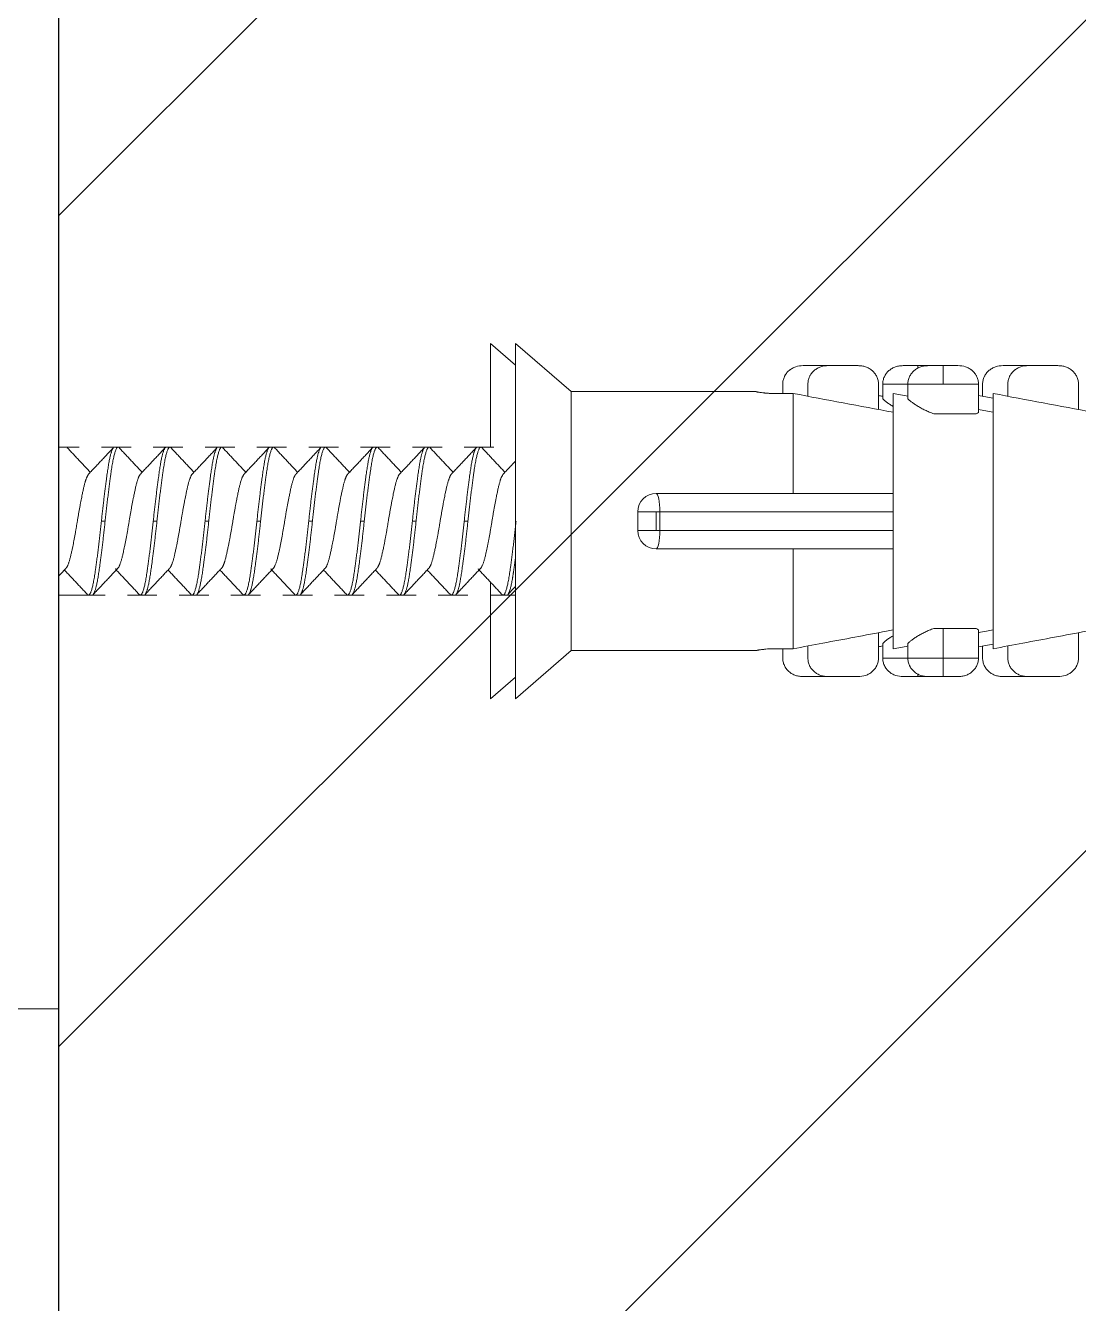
# Model space of a CAD drawing. Header units: millimetres. Extents: x 17284 to 19660, y -6011 to -2651.
# Drawn here: x 19200.48 to 19228.92, y -4560.63 to -4526.11 of the extents above; entities that cross this region are included whole.
import ezdxf

# ---------------------------------------------------------------- set-up
doc = ezdxf.new("R2010")
doc.units = ezdxf.units.MM
doc.layers.add('hatch', color=2, linetype='Continuous')

msp = doc.modelspace()

# ---------------------------------------------------------------- hatches: boundary and pattern name
at = {"layer": 'hatch'}
h = msp.add_hatch(dxfattribs=at)
h.set_pattern_fill('ANSI31', color=256, scale=5)
h.set_pattern_definition([(45, (4064.624, -113.49), (-11.22532, 11.22532), [])])
h.paths.add_polyline_path([(19201.381, -5647.37), (19251.381, -5647.37), (19251.381, -3576.803), (19201.381, -3576.803)])

# ---------------------------------------------------------------- linework, layer by layer
msp.add_line((19201.381, -5647.37), (19201.381, -3505.388))
at = {"linetype": 'Continuous', "lineweight": 18}
for p, q in [((19201.381, -4552.671), (19201.381, -4502.32)), ((19142.146, -4552.671), (19201.381, -4552.671))]:
    msp.add_line(p, q, dxfattribs=at)
at = {"linetype": 'Continuous', "lineweight": 18, "extrusion": (-1, -2.22045e-16, 0)}
for p, q in [((19213.038, -4534.695), (19213.038, -4537.495)), ((19213.718, -4535.284), (19213.038, -4534.695)), ((19213.718, -4534.695), (19213.718, -4539.495)), ((19215.218, -4535.995), (19213.718, -4534.695)), ((19221.488, -4535.295), (19222.168, -4535.295)), ((19222.168, -4535.295), (19222.968, -4535.295)), ((19224.188, -4535.295), (19224.588, -4535.295)), ((19224.588, -4535.295), (19224.873, -4535.295)), ((19224.868, -4535.295), (19225.268, -4535.295)), ((19225.268, -4535.295), (19225.668, -4535.295)), ((19226.888, -4535.295), (19227.568, -4535.295)), ((19227.568, -4535.295), (19228.368, -4535.295)), ((19220.218, -4535.995), (19215.218, -4535.995)), ((19215.218, -4535.995), (19215.218, -4539.495)), ((19220.218, -4535.995), (19220.218, -4535.997)), ((19220.718, -4536.047), (19221.218, -4536.047)), ((19220.934, -4535.795), (19220.934, -4536.047)), ((19221.218, -4536.047), (19221.218, -4538.745)), ((19221.614, -4535.795), (19221.614, -4536.122)), ((19223.522, -4535.795), (19223.522, -4536.481)), ((19223.634, -4535.795), (19223.634, -4536.189)), ((19223.918, -4536.047), (19223.918, -4539.495)), ((19224.314, -4535.795), (19224.314, -4536.189)), ((19226.222, -4535.795), (19226.222, -4536.557)), ((19226.334, -4535.795), (19226.334, -4536.122)), ((19226.618, -4536.047), (19226.618, -4539.495)), ((19227.014, -4535.795), (19227.014, -4536.122)), ((19228.922, -4535.795), (19228.922, -4536.481)), ((19225.016, -4536.595), (19226.16, -4536.595)), ((19201.931, -4537.495), (19201.381, -4537.495)), ((19203.331, -4537.495), (19202.531, -4537.495)), ((19204.731, -4537.495), (19203.931, -4537.495)), ((19206.131, -4537.495), (19205.331, -4537.495)), ((19207.531, -4537.495), (19206.731, -4537.495)), ((19208.931, -4537.495), (19208.131, -4537.495)), ((19210.331, -4537.495), (19209.531, -4537.495)), ((19211.731, -4537.495), (19210.931, -4537.495)), ((19213.131, -4537.495), (19212.331, -4537.495)), ((19217.518, -4538.745), (19223.918, -4538.745)), ((19213.718, -4539.495), (19213.718, -4544.295)), ((19215.218, -4539.495), (19215.218, -4542.995)), ((19217.018, -4539.745), (19217.018, -4539.245)), ((19223.918, -4539.495), (19223.918, -4542.944)), ((19226.618, -4539.495), (19226.618, -4542.944)), ((19223.918, -4540.245), (19217.518, -4540.245)), ((19221.218, -4540.245), (19221.218, -4542.944)), ((19213.038, -4541.153), (19213.038, -4544.295)), ((19201.381, -4541.495), (19202.631, -4541.495)), ((19203.231, -4541.495), (19204.031, -4541.495)), ((19204.631, -4541.495), (19205.431, -4541.495)), ((19206.031, -4541.495), (19206.831, -4541.495)), ((19207.431, -4541.495), (19208.231, -4541.495)), ((19208.831, -4541.495), (19209.631, -4541.495)), ((19210.231, -4541.495), (19211.031, -4541.495)), ((19211.631, -4541.495), (19212.431, -4541.495)), ((19213.031, -4541.495), (19213.718, -4541.495)), ((19223.522, -4543.195), (19223.522, -4542.509)), ((19225.016, -4542.395), (19225.268, -4542.395)), ((19225.268, -4542.395), (19226.16, -4542.395)), ((19226.222, -4543.195), (19226.222, -4542.434)), ((19228.922, -4543.195), (19228.922, -4542.509)), ((19221.218, -4542.944), (19220.718, -4542.944)), ((19220.934, -4543.195), (19220.934, -4542.944)), ((19221.614, -4543.195), (19221.614, -4542.869)), ((19223.634, -4543.195), (19223.634, -4542.802)), ((19224.314, -4543.195), (19224.314, -4542.802)), ((19226.334, -4543.195), (19226.334, -4542.869)), ((19227.014, -4543.195), (19227.014, -4542.869)), ((19213.718, -4544.295), (19215.218, -4542.995)), ((19215.218, -4542.995), (19220.218, -4542.995)), ((19220.218, -4542.994), (19220.218, -4542.995)), ((19213.038, -4544.295), (19213.718, -4543.707)), ((19221.488, -4543.695), (19222.168, -4543.695)), ((19222.168, -4543.695), (19222.968, -4543.695)), ((19224.588, -4543.695), (19224.188, -4543.695)), ((19224.872, -4543.695), (19224.588, -4543.695)), ((19225.268, -4543.695), (19224.868, -4543.695)), ((19225.668, -4543.695), (19225.268, -4543.695)), ((19226.888, -4543.695), (19227.568, -4543.695)), ((19227.568, -4543.695), (19228.368, -4543.695))]:
    msp.add_line(p, q, dxfattribs=at)
at = {"linetype": 'Continuous', "lineweight": 13, "extrusion": (-1, -2.22045e-16, 0)}
for p, q in [((19224.588, -4535.295), (19224.588, -4535.358)), ((19225.268, -4535.295), (19225.268, -4535.795)), ((19224.314, -4535.795), (19223.634, -4535.795)), ((19225.268, -4535.795), (19224.314, -4535.795)), ((19226.222, -4535.795), (19225.268, -4535.795)), ((19202.631, -4539.495), (19202.531, -4539.495)), ((19204.031, -4539.495), (19203.931, -4539.495)), ((19205.431, -4539.495), (19205.331, -4539.495)), ((19206.831, -4539.495), (19206.731, -4539.495)), ((19208.231, -4539.495), (19208.131, -4539.495)), ((19209.631, -4539.495), (19209.531, -4539.495)), ((19211.031, -4539.495), (19210.931, -4539.495)), ((19212.431, -4539.495), (19212.331, -4539.495)), ((19217.518, -4539.245), (19217.018, -4539.245)), ((19217.613, -4539.245), (19217.518, -4539.245)), ((19217.518, -4539.745), (19217.518, -4539.245)), ((19223.918, -4539.245), (19217.613, -4539.245)), ((19217.613, -4539.745), (19217.613, -4539.245)), ((19217.018, -4539.745), (19217.518, -4539.745)), ((19217.518, -4539.745), (19217.613, -4539.745)), ((19217.613, -4539.745), (19223.918, -4539.745)), ((19225.268, -4543.195), (19225.268, -4542.395)), ((19223.634, -4543.195), (19224.314, -4543.195)), ((19224.314, -4543.195), (19225.268, -4543.195)), ((19225.268, -4543.195), (19226.222, -4543.195)), ((19225.268, -4543.695), (19225.268, -4543.195)), ((19224.588, -4543.695), (19224.588, -4543.632))]:
    msp.add_line(p, q, dxfattribs=at)
at = {"linetype": 'Continuous', "lineweight": 18, "extrusion": (0, 0, -1)}
for centre, start, end in [((-19217.518, -4539.245), 0, 90), ((-19217.518, -4539.745), 270, 0)]:
    msp.add_arc(centre, 0.5, start, end, dxfattribs=at)
at = {"linetype": 'Continuous', "lineweight": 13}
for centre, start_param, end_param in [((19217.518, -4539.245), 1.570796, 3.141593), ((19217.518, -4539.745), 0, 1.570796)]:
    msp.add_ellipse(centre, major_axis=(0, -0.5), ratio=0.190423, start_param=start_param, end_param=end_param, dxfattribs=at)
at = {"linetype": 'Continuous', "lineweight": 18}
for points, knots in [([(19221.488, -4535.295), (19221.419, -4535.295), (19221.35, -4535.305), (19221.268, -4535.332), (19221.252, -4535.339), (19221.22, -4535.353), (19221.189, -4535.368), (19221.16, -4535.386), (19221.138, -4535.401), (19221.131, -4535.406), (19221.118, -4535.417), (19221.111, -4535.423), (19221.078, -4535.451), (19221.054, -4535.477), (19221.023, -4535.518), (19221.013, -4535.532), (19220.999, -4535.554), (19220.995, -4535.562), (19220.987, -4535.578), (19220.983, -4535.585), (19220.965, -4535.625), (19220.954, -4535.657), (19220.942, -4535.708), (19220.939, -4535.726), (19220.935, -4535.76), (19220.934, -4535.778), (19220.934, -4535.795)], [0, 0, 0, 0, 0.25, 0.25, 0.3125, 0.3125, 0.375, 0.4375, 0.4375, 0.46875, 0.46875, 0.5, 0.5, 0.625, 0.625, 0.6875, 0.6875, 0.71875, 0.71875, 0.75, 0.75, 0.875, 0.875, 0.9375, 0.9375, 1, 1, 1, 1]), ([(19222.168, -4535.295), (19222.098, -4535.295), (19222.03, -4535.305), (19221.947, -4535.332), (19221.931, -4535.339), (19221.899, -4535.353), (19221.868, -4535.368), (19221.839, -4535.386), (19221.818, -4535.401), (19221.811, -4535.406), (19221.797, -4535.417), (19221.79, -4535.423), (19221.757, -4535.451), (19221.733, -4535.477), (19221.702, -4535.518), (19221.692, -4535.532), (19221.679, -4535.554), (19221.674, -4535.562), (19221.666, -4535.578), (19221.662, -4535.585), (19221.644, -4535.625), (19221.633, -4535.657), (19221.622, -4535.708), (19221.619, -4535.726), (19221.615, -4535.76), (19221.614, -4535.778), (19221.614, -4535.795)], [0, 0, 0, 0, 0.25, 0.25, 0.3125, 0.3125, 0.375, 0.4375, 0.4375, 0.46875, 0.46875, 0.5, 0.5, 0.625, 0.625, 0.6875, 0.6875, 0.71875, 0.71875, 0.75, 0.75, 0.875, 0.875, 0.9375, 0.9375, 1, 1, 1, 1]), ([(19223.522, -4535.795), (19223.522, -4535.76), (19223.518, -4535.726), (19223.507, -4535.675), (19223.502, -4535.659), (19223.491, -4535.626), (19223.484, -4535.609), (19223.463, -4535.562), (19223.445, -4535.533), (19223.418, -4535.498), (19223.413, -4535.491), (19223.402, -4535.478), (19223.384, -4535.458), (19223.353, -4535.428), (19223.326, -4535.407), (19223.298, -4535.387), (19223.283, -4535.378), (19223.237, -4535.352), (19223.206, -4535.338), (19223.156, -4535.322), (19223.14, -4535.317), (19223.106, -4535.309), (19223.089, -4535.305), (19223.037, -4535.298), (19223.003, -4535.295), (19222.968, -4535.295)], [0, 0, 0, 0, 0.125, 0.125, 0.1875, 0.1875, 0.25, 0.25, 0.375, 0.375, 0.40625, 0.40625, 0.4375, 0.5, 0.5625, 0.5625, 0.625, 0.625, 0.75, 0.75, 0.8125, 0.8125, 0.875, 0.875, 1, 1, 1, 1]), ([(19223.634, -4535.795), (19223.634, -4535.76), (19223.638, -4535.726), (19223.649, -4535.675), (19223.654, -4535.659), (19223.665, -4535.626), (19223.672, -4535.609), (19223.694, -4535.562), (19223.711, -4535.533), (19223.738, -4535.498), (19223.743, -4535.491), (19223.754, -4535.478), (19223.772, -4535.458), (19223.803, -4535.428), (19223.83, -4535.407), (19223.859, -4535.387), (19223.873, -4535.378), (19223.919, -4535.352), (19223.95, -4535.338), (19224, -4535.322), (19224.017, -4535.317), (19224.05, -4535.309), (19224.068, -4535.305), (19224.119, -4535.298), (19224.153, -4535.295), (19224.188, -4535.295)], [0, 0, 0, 0, 0.125, 0.125, 0.1875, 0.1875, 0.25, 0.25, 0.375, 0.375, 0.40625, 0.40625, 0.4375, 0.5, 0.5625, 0.5625, 0.625, 0.625, 0.75, 0.75, 0.8125, 0.8125, 0.875, 0.875, 1, 1, 1, 1]), ([(19224.314, -4535.795), (19224.314, -4535.76), (19224.318, -4535.726), (19224.329, -4535.675), (19224.334, -4535.659), (19224.345, -4535.626), (19224.351, -4535.609), (19224.373, -4535.562), (19224.391, -4535.533), (19224.417, -4535.498), (19224.423, -4535.491), (19224.434, -4535.478), (19224.451, -4535.458), (19224.482, -4535.428), (19224.51, -4535.407), (19224.538, -4535.387), (19224.553, -4535.378), (19224.598, -4535.352), (19224.63, -4535.338), (19224.679, -4535.322), (19224.696, -4535.317), (19224.73, -4535.309), (19224.747, -4535.305), (19224.798, -4535.298), (19224.833, -4535.295), (19224.868, -4535.295)], [0, 0, 0, 0, 0.125, 0.125, 0.1875, 0.1875, 0.25, 0.25, 0.375, 0.375, 0.40625, 0.40625, 0.4375, 0.5, 0.5625, 0.5625, 0.625, 0.625, 0.75, 0.75, 0.8125, 0.8125, 0.875, 0.875, 1, 1, 1, 1]), ([(19225.668, -4535.295), (19225.738, -4535.295), (19225.806, -4535.305), (19225.888, -4535.332), (19225.905, -4535.339), (19225.936, -4535.353), (19225.967, -4535.368), (19225.997, -4535.386), (19226.018, -4535.401), (19226.025, -4535.406), (19226.039, -4535.417), (19226.045, -4535.423), (19226.079, -4535.451), (19226.102, -4535.477), (19226.134, -4535.518), (19226.143, -4535.532), (19226.157, -4535.554), (19226.161, -4535.562), (19226.169, -4535.578), (19226.173, -4535.585), (19226.192, -4535.625), (19226.203, -4535.657), (19226.214, -4535.708), (19226.217, -4535.726), (19226.221, -4535.76), (19226.222, -4535.778), (19226.222, -4535.795)], [0, 0, 0, 0, 0.25, 0.25, 0.3125, 0.3125, 0.375, 0.4375, 0.4375, 0.46875, 0.46875, 0.5, 0.5, 0.625, 0.625, 0.6875, 0.6875, 0.71875, 0.71875, 0.75, 0.75, 0.875, 0.875, 0.9375, 0.9375, 1, 1, 1, 1]), ([(19226.888, -4535.295), (19226.819, -4535.295), (19226.75, -4535.305), (19226.668, -4535.332), (19226.652, -4535.339), (19226.62, -4535.353), (19226.589, -4535.368), (19226.56, -4535.386), (19226.538, -4535.401), (19226.531, -4535.406), (19226.518, -4535.417), (19226.511, -4535.423), (19226.478, -4535.451), (19226.454, -4535.477), (19226.423, -4535.518), (19226.413, -4535.532), (19226.399, -4535.554), (19226.395, -4535.562), (19226.387, -4535.578), (19226.383, -4535.585), (19226.365, -4535.625), (19226.354, -4535.657), (19226.342, -4535.708), (19226.339, -4535.726), (19226.335, -4535.76), (19226.334, -4535.778), (19226.334, -4535.795)], [0, 0, 0, 0, 0.25, 0.25, 0.3125, 0.3125, 0.375, 0.4375, 0.4375, 0.46875, 0.46875, 0.5, 0.5, 0.625, 0.625, 0.6875, 0.6875, 0.71875, 0.71875, 0.75, 0.75, 0.875, 0.875, 0.9375, 0.9375, 1, 1, 1, 1]), ([(19227.568, -4535.295), (19227.498, -4535.295), (19227.43, -4535.305), (19227.347, -4535.332), (19227.331, -4535.339), (19227.299, -4535.353), (19227.268, -4535.368), (19227.239, -4535.386), (19227.218, -4535.401), (19227.211, -4535.406), (19227.197, -4535.417), (19227.19, -4535.423), (19227.157, -4535.451), (19227.133, -4535.477), (19227.102, -4535.518), (19227.092, -4535.532), (19227.079, -4535.554), (19227.074, -4535.562), (19227.066, -4535.578), (19227.062, -4535.585), (19227.044, -4535.625), (19227.033, -4535.657), (19227.022, -4535.708), (19227.019, -4535.726), (19227.015, -4535.76), (19227.014, -4535.778), (19227.014, -4535.795)], [0, 0, 0, 0, 0.25, 0.25, 0.3125, 0.3125, 0.375, 0.4375, 0.4375, 0.46875, 0.46875, 0.5, 0.5, 0.625, 0.625, 0.6875, 0.6875, 0.71875, 0.71875, 0.75, 0.75, 0.875, 0.875, 0.9375, 0.9375, 1, 1, 1, 1]), ([(19228.922, -4535.795), (19228.922, -4535.76), (19228.918, -4535.726), (19228.907, -4535.675), (19228.902, -4535.659), (19228.891, -4535.626), (19228.884, -4535.609), (19228.863, -4535.562), (19228.845, -4535.533), (19228.818, -4535.498), (19228.813, -4535.491), (19228.802, -4535.478), (19228.784, -4535.458), (19228.753, -4535.428), (19228.726, -4535.407), (19228.698, -4535.387), (19228.683, -4535.378), (19228.637, -4535.352), (19228.606, -4535.338), (19228.556, -4535.322), (19228.54, -4535.317), (19228.506, -4535.309), (19228.489, -4535.305), (19228.437, -4535.298), (19228.403, -4535.295), (19228.368, -4535.295)], [0, 0, 0, 0, 0.125, 0.125, 0.1875, 0.1875, 0.25, 0.25, 0.375, 0.375, 0.40625, 0.40625, 0.4375, 0.5, 0.5625, 0.5625, 0.625, 0.625, 0.75, 0.75, 0.8125, 0.8125, 0.875, 0.875, 1, 1, 1, 1]), ([(19220.218, -4535.997), (19220.218, -4535.998), (19220.221, -4535.999), (19220.231, -4536.002), (19220.235, -4536.003), (19220.244, -4536.005), (19220.25, -4536.006), (19220.268, -4536.01), (19220.284, -4536.013), (19220.311, -4536.017), (19220.321, -4536.019), (19220.342, -4536.022), (19220.353, -4536.023), (19220.387, -4536.028), (19220.412, -4536.031), (19220.446, -4536.034), (19220.453, -4536.035), (19220.467, -4536.036), (19220.489, -4536.038), (19220.525, -4536.041), (19220.556, -4536.043), (19220.587, -4536.044), (19220.603, -4536.045), (19220.652, -4536.047), (19220.685, -4536.047), (19220.718, -4536.047)], [0, 0, 0, 0, 0.125, 0.125, 0.1875, 0.1875, 0.25, 0.25, 0.375, 0.375, 0.4375, 0.4375, 0.5, 0.5, 0.625, 0.625, 0.65625, 0.65625, 0.6875, 0.75, 0.8125, 0.8125, 0.875, 0.875, 1, 1, 1, 1]), ([(19223.634, -4536.189), (19223.648, -4536.203), (19223.663, -4536.218), (19223.699, -4536.249), (19223.719, -4536.265), (19223.752, -4536.29), (19223.764, -4536.299), (19223.789, -4536.317), (19223.802, -4536.325), (19223.842, -4536.352), (19223.87, -4536.371), (19223.903, -4536.39), (19223.905, -4536.392), (19223.908, -4536.394)], [0, 0, 0, 0, 0.244671, 0.244671, 0.489341, 0.489341, 0.611677, 0.611677, 0.734012, 0.734012, 0.978683, 0.978683, 1, 1, 1, 1]), ([(19224.314, -4536.189), (19224.327, -4536.203), (19224.343, -4536.218), (19224.378, -4536.249), (19224.398, -4536.265), (19224.432, -4536.29), (19224.444, -4536.299), (19224.468, -4536.317), (19224.481, -4536.325), (19224.521, -4536.352), (19224.549, -4536.371), (19224.609, -4536.407), (19224.641, -4536.425), (19224.691, -4536.453), (19224.709, -4536.462), (19224.744, -4536.48), (19224.762, -4536.489), (19224.817, -4536.515), (19224.855, -4536.532), (19224.933, -4536.565), (19224.974, -4536.581), (19225.016, -4536.595)], [0, 0, 0, 0, 0.125, 0.125, 0.25, 0.25, 0.3125, 0.3125, 0.375, 0.375, 0.5, 0.5, 0.625, 0.625, 0.6875, 0.6875, 0.75, 0.75, 0.875, 0.875, 1, 1, 1, 1]), ([(19223.918, -4542.435), (19223.857, -4542.446), (19223.796, -4542.458), (19223.164, -4542.577), (19222.592, -4542.685), (19221.753, -4542.843), (19221.485, -4542.893), (19221.218, -4542.944)], [0, 0, 0, 0, 0.067447, 0.067447, 0.702741, 0.702741, 1, 1, 1, 1]), ([(19223.634, -4542.802), (19223.648, -4542.788), (19223.663, -4542.773), (19223.699, -4542.742), (19223.719, -4542.726), (19223.752, -4542.7), (19223.764, -4542.692), (19223.789, -4542.674), (19223.802, -4542.665), (19223.842, -4542.638), (19223.87, -4542.62), (19223.903, -4542.6), (19223.905, -4542.599), (19223.908, -4542.597)], [0, 0, 0, 0, 0.244671, 0.244671, 0.489341, 0.489341, 0.611677, 0.611677, 0.734012, 0.734012, 0.978683, 0.978683, 1, 1, 1, 1]), ([(19224.314, -4542.802), (19224.327, -4542.788), (19224.343, -4542.773), (19224.378, -4542.742), (19224.398, -4542.726), (19224.432, -4542.7), (19224.444, -4542.692), (19224.468, -4542.674), (19224.481, -4542.665), (19224.521, -4542.638), (19224.549, -4542.62), (19224.609, -4542.584), (19224.641, -4542.565), (19224.691, -4542.538), (19224.709, -4542.529), (19224.744, -4542.511), (19224.762, -4542.502), (19224.817, -4542.476), (19224.855, -4542.459), (19224.933, -4542.426), (19224.974, -4542.41), (19225.016, -4542.395)], [0, 0, 0, 0, 0.125, 0.125, 0.25, 0.25, 0.3125, 0.3125, 0.375, 0.375, 0.5, 0.5, 0.625, 0.625, 0.6875, 0.6875, 0.75, 0.75, 0.875, 0.875, 1, 1, 1, 1]), ([(19226.618, -4542.435), (19226.557, -4542.446), (19226.496, -4542.458), (19226.364, -4542.483), (19226.293, -4542.496), (19226.222, -4542.51)], [0, 0, 0, 0, 0.459752, 0.459752, 1, 1, 1, 1]), ([(19229.318, -4542.435), (19229.257, -4542.446), (19229.196, -4542.458), (19228.564, -4542.577), (19227.992, -4542.685), (19227.153, -4542.843), (19226.885, -4542.893), (19226.618, -4542.944)], [0, 0, 0, 0, 0.067447, 0.067447, 0.702741, 0.702741, 1, 1, 1, 1]), ([(19220.718, -4542.944), (19220.685, -4542.944), (19220.652, -4542.944), (19220.604, -4542.946), (19220.588, -4542.946), (19220.557, -4542.948), (19220.541, -4542.949), (19220.496, -4542.952), (19220.467, -4542.954), (19220.427, -4542.959), (19220.413, -4542.96), (19220.388, -4542.963), (19220.376, -4542.964), (19220.341, -4542.969), (19220.321, -4542.972), (19220.298, -4542.976), (19220.293, -4542.976), (19220.285, -4542.978), (19220.273, -4542.98), (19220.255, -4542.983), (19220.244, -4542.986), (19220.235, -4542.988), (19220.231, -4542.989), (19220.221, -4542.992), (19220.218, -4542.993), (19220.218, -4542.994)], [0, 0, 0, 0, 0.125, 0.125, 0.1875, 0.1875, 0.25, 0.25, 0.375, 0.375, 0.4375, 0.4375, 0.5, 0.5, 0.625, 0.625, 0.65625, 0.65625, 0.6875, 0.75, 0.8125, 0.8125, 0.875, 0.875, 1, 1, 1, 1]), ([(19220.934, -4543.195), (19220.934, -4543.23), (19220.938, -4543.265), (19220.949, -4543.315), (19220.954, -4543.332), (19220.965, -4543.365), (19220.972, -4543.381), (19220.994, -4543.428), (19221.011, -4543.458), (19221.038, -4543.493), (19221.043, -4543.5), (19221.054, -4543.513), (19221.072, -4543.532), (19221.103, -4543.562), (19221.13, -4543.584), (19221.159, -4543.604), (19221.173, -4543.613), (19221.219, -4543.639), (19221.25, -4543.653), (19221.3, -4543.669), (19221.317, -4543.674), (19221.35, -4543.682), (19221.368, -4543.685), (19221.419, -4543.693), (19221.453, -4543.695), (19221.488, -4543.695)], [0, 0, 0, 0, 0.125, 0.125, 0.1875, 0.1875, 0.25, 0.25, 0.375, 0.375, 0.40625, 0.40625, 0.4375, 0.5, 0.5625, 0.5625, 0.625, 0.625, 0.75, 0.75, 0.8125, 0.8125, 0.875, 0.875, 1, 1, 1, 1]), ([(19221.614, -4543.195), (19221.614, -4543.23), (19221.618, -4543.265), (19221.629, -4543.315), (19221.634, -4543.332), (19221.645, -4543.365), (19221.651, -4543.381), (19221.673, -4543.428), (19221.691, -4543.458), (19221.717, -4543.493), (19221.723, -4543.5), (19221.734, -4543.513), (19221.751, -4543.532), (19221.782, -4543.562), (19221.81, -4543.584), (19221.838, -4543.604), (19221.853, -4543.613), (19221.898, -4543.639), (19221.93, -4543.653), (19221.979, -4543.669), (19221.996, -4543.674), (19222.03, -4543.682), (19222.047, -4543.685), (19222.098, -4543.693), (19222.133, -4543.695), (19222.168, -4543.695)], [0, 0, 0, 0, 0.125, 0.125, 0.1875, 0.1875, 0.25, 0.25, 0.375, 0.375, 0.40625, 0.40625, 0.4375, 0.5, 0.5625, 0.5625, 0.625, 0.625, 0.75, 0.75, 0.8125, 0.8125, 0.875, 0.875, 1, 1, 1, 1]), ([(19222.968, -4543.695), (19223.038, -4543.695), (19223.106, -4543.686), (19223.188, -4543.659), (19223.205, -4543.652), (19223.236, -4543.638), (19223.267, -4543.623), (19223.297, -4543.604), (19223.318, -4543.589), (19223.325, -4543.584), (19223.339, -4543.574), (19223.345, -4543.568), (19223.379, -4543.539), (19223.402, -4543.514), (19223.434, -4543.473), (19223.443, -4543.459), (19223.457, -4543.436), (19223.461, -4543.429), (19223.469, -4543.413), (19223.473, -4543.405), (19223.492, -4543.366), (19223.503, -4543.333), (19223.514, -4543.282), (19223.517, -4543.265), (19223.521, -4543.23), (19223.522, -4543.213), (19223.522, -4543.195)], [0, 0, 0, 0, 0.25, 0.25, 0.3125, 0.3125, 0.375, 0.4375, 0.4375, 0.46875, 0.46875, 0.5, 0.5, 0.625, 0.625, 0.6875, 0.6875, 0.71875, 0.71875, 0.75, 0.75, 0.875, 0.875, 0.9375, 0.9375, 1, 1, 1, 1]), ([(19224.188, -4543.695), (19224.119, -4543.695), (19224.05, -4543.686), (19223.968, -4543.659), (19223.952, -4543.652), (19223.92, -4543.638), (19223.889, -4543.623), (19223.86, -4543.604), (19223.838, -4543.589), (19223.831, -4543.584), (19223.818, -4543.574), (19223.811, -4543.568), (19223.778, -4543.539), (19223.754, -4543.514), (19223.723, -4543.473), (19223.713, -4543.459), (19223.699, -4543.436), (19223.695, -4543.429), (19223.687, -4543.413), (19223.683, -4543.405), (19223.665, -4543.366), (19223.654, -4543.333), (19223.642, -4543.282), (19223.639, -4543.265), (19223.635, -4543.23), (19223.634, -4543.213), (19223.634, -4543.195)], [0, 0, 0, 0, 0.25, 0.25, 0.3125, 0.3125, 0.375, 0.4375, 0.4375, 0.46875, 0.46875, 0.5, 0.5, 0.625, 0.625, 0.6875, 0.6875, 0.71875, 0.71875, 0.75, 0.75, 0.875, 0.875, 0.9375, 0.9375, 1, 1, 1, 1]), ([(19224.868, -4543.695), (19224.798, -4543.695), (19224.73, -4543.686), (19224.647, -4543.659), (19224.631, -4543.652), (19224.599, -4543.638), (19224.568, -4543.623), (19224.539, -4543.604), (19224.518, -4543.589), (19224.511, -4543.584), (19224.497, -4543.574), (19224.49, -4543.568), (19224.457, -4543.539), (19224.433, -4543.514), (19224.402, -4543.473), (19224.392, -4543.459), (19224.379, -4543.436), (19224.374, -4543.429), (19224.366, -4543.413), (19224.362, -4543.405), (19224.344, -4543.366), (19224.333, -4543.333), (19224.322, -4543.282), (19224.319, -4543.265), (19224.315, -4543.23), (19224.314, -4543.213), (19224.314, -4543.195)], [0, 0, 0, 0, 0.25, 0.25, 0.3125, 0.3125, 0.375, 0.4375, 0.4375, 0.46875, 0.46875, 0.5, 0.5, 0.625, 0.625, 0.6875, 0.6875, 0.71875, 0.71875, 0.75, 0.75, 0.875, 0.875, 0.9375, 0.9375, 1, 1, 1, 1]), ([(19226.222, -4543.195), (19226.222, -4543.23), (19226.218, -4543.265), (19226.207, -4543.315), (19226.202, -4543.332), (19226.191, -4543.365), (19226.184, -4543.381), (19226.163, -4543.428), (19226.145, -4543.458), (19226.118, -4543.493), (19226.113, -4543.5), (19226.102, -4543.513), (19226.084, -4543.532), (19226.053, -4543.562), (19226.026, -4543.584), (19225.998, -4543.604), (19225.983, -4543.613), (19225.937, -4543.639), (19225.906, -4543.653), (19225.856, -4543.669), (19225.84, -4543.674), (19225.806, -4543.682), (19225.789, -4543.685), (19225.737, -4543.693), (19225.703, -4543.695), (19225.668, -4543.695)], [0, 0, 0, 0, 0.125, 0.125, 0.1875, 0.1875, 0.25, 0.25, 0.375, 0.375, 0.40625, 0.40625, 0.4375, 0.5, 0.5625, 0.5625, 0.625, 0.625, 0.75, 0.75, 0.8125, 0.8125, 0.875, 0.875, 1, 1, 1, 1]), ([(19226.334, -4543.195), (19226.334, -4543.23), (19226.338, -4543.265), (19226.349, -4543.315), (19226.354, -4543.332), (19226.365, -4543.365), (19226.372, -4543.381), (19226.394, -4543.428), (19226.411, -4543.458), (19226.438, -4543.493), (19226.443, -4543.5), (19226.454, -4543.513), (19226.472, -4543.532), (19226.503, -4543.562), (19226.53, -4543.584), (19226.559, -4543.604), (19226.573, -4543.613), (19226.619, -4543.639), (19226.65, -4543.653), (19226.7, -4543.669), (19226.717, -4543.674), (19226.75, -4543.682), (19226.768, -4543.685), (19226.819, -4543.693), (19226.853, -4543.695), (19226.888, -4543.695)], [0, 0, 0, 0, 0.125, 0.125, 0.1875, 0.1875, 0.25, 0.25, 0.375, 0.375, 0.40625, 0.40625, 0.4375, 0.5, 0.5625, 0.5625, 0.625, 0.625, 0.75, 0.75, 0.8125, 0.8125, 0.875, 0.875, 1, 1, 1, 1]), ([(19227.014, -4543.195), (19227.014, -4543.23), (19227.018, -4543.265), (19227.029, -4543.315), (19227.034, -4543.332), (19227.045, -4543.365), (19227.051, -4543.381), (19227.073, -4543.428), (19227.091, -4543.458), (19227.117, -4543.493), (19227.123, -4543.5), (19227.134, -4543.513), (19227.151, -4543.532), (19227.182, -4543.562), (19227.21, -4543.584), (19227.238, -4543.604), (19227.253, -4543.613), (19227.298, -4543.639), (19227.33, -4543.653), (19227.379, -4543.669), (19227.396, -4543.674), (19227.43, -4543.682), (19227.447, -4543.685), (19227.498, -4543.693), (19227.533, -4543.695), (19227.568, -4543.695)], [0, 0, 0, 0, 0.125, 0.125, 0.1875, 0.1875, 0.25, 0.25, 0.375, 0.375, 0.40625, 0.40625, 0.4375, 0.5, 0.5625, 0.5625, 0.625, 0.625, 0.75, 0.75, 0.8125, 0.8125, 0.875, 0.875, 1, 1, 1, 1]), ([(19228.368, -4543.695), (19228.438, -4543.695), (19228.506, -4543.686), (19228.588, -4543.659), (19228.605, -4543.652), (19228.636, -4543.638), (19228.667, -4543.623), (19228.697, -4543.604), (19228.718, -4543.589), (19228.725, -4543.584), (19228.739, -4543.574), (19228.745, -4543.568), (19228.779, -4543.539), (19228.802, -4543.514), (19228.834, -4543.473), (19228.843, -4543.459), (19228.857, -4543.436), (19228.861, -4543.429), (19228.869, -4543.413), (19228.873, -4543.405), (19228.892, -4543.366), (19228.903, -4543.333), (19228.914, -4543.282), (19228.917, -4543.265), (19228.921, -4543.23), (19228.922, -4543.213), (19228.922, -4543.195)], [0, 0, 0, 0, 0.25, 0.25, 0.3125, 0.3125, 0.375, 0.4375, 0.4375, 0.46875, 0.46875, 0.5, 0.5, 0.625, 0.625, 0.6875, 0.6875, 0.71875, 0.71875, 0.75, 0.75, 0.875, 0.875, 0.9375, 0.9375, 1, 1, 1, 1])]:
    msp.add_open_spline(points, degree=3, knots=knots, dxfattribs=at)
for points, degree in [([(19221.218, -4536.047), (19222.118, -4536.216), (19223.018, -4536.386), (19223.918, -4536.556)], 3), ([(19223.918, -4536.047), (19224.05, -4536.072), (19224.182, -4536.097), (19224.314, -4536.122)], 3), ([(19226.618, -4536.047), (19227.518, -4536.216), (19228.418, -4536.386), (19229.318, -4536.556)], 3), ([(19223.522, -4536.1), (19223.559, -4536.108), (19223.597, -4536.115), (19223.634, -4536.122)], 3), ([(19226.222, -4536.1), (19226.354, -4536.125), (19226.486, -4536.15), (19226.618, -4536.175)], 3), ([(19226.16, -4536.595), (19226.185, -4536.583), (19226.205, -4536.57), (19226.222, -4536.557)], 3), ([(19226.222, -4536.481), (19226.354, -4536.506), (19226.486, -4536.531), (19226.618, -4536.556)], 3), ([(19202.231, -4538.175), (19201.92, -4537.845), (19201.61, -4537.513)], 2), ([(19202.853, -4537.513), (19202.522, -4537.867), (19202.19, -4538.219)], 2), ([(19203.631, -4538.175), (19203.318, -4537.843), (19203.007, -4537.509)], 2), ([(19204.259, -4537.506), (19203.927, -4537.861), (19203.593, -4538.215)], 2), ([(19205.031, -4538.175), (19204.717, -4537.841), (19204.404, -4537.506)], 2), ([(19205.652, -4537.513), (19205.321, -4537.868), (19204.989, -4538.22)], 2), ([(19206.431, -4538.175), (19206.12, -4537.844), (19205.809, -4537.512)], 2), ([(19207.059, -4537.506), (19206.728, -4537.86), (19206.395, -4538.214)], 2), ([(19207.831, -4538.175), (19207.519, -4537.843), (19207.208, -4537.51)], 2), ([(19208.453, -4537.512), (19208.122, -4537.867), (19207.789, -4538.22)], 2), ([(19209.231, -4538.175), (19208.917, -4537.841), (19208.604, -4537.506)], 2), ([(19209.859, -4537.506), (19209.528, -4537.86), (19209.195, -4538.213)], 2), ([(19210.631, -4538.175), (19210.319, -4537.843), (19210.007, -4537.51)], 2), ([(19211.254, -4537.511), (19210.923, -4537.866), (19210.59, -4538.219)], 2), ([(19212.031, -4538.175), (19211.719, -4537.844), (19211.409, -4537.512)], 2), ([(19212.658, -4537.507), (19212.327, -4537.861), (19211.995, -4538.213)], 2), ([(19213.431, -4538.175), (19213.117, -4537.842), (19212.805, -4537.507)], 2), ([(19213.718, -4537.87), (19213.554, -4538.045), (19213.39, -4538.219)], 2), ([(19201.381, -4540.975), (19201.476, -4540.874), (19201.572, -4540.773)], 2), ([(19201.531, -4540.816), (19201.846, -4541.15), (19202.159, -4541.484)], 2), ([(19202.304, -4541.484), (19202.635, -4541.13), (19202.968, -4540.777)], 2), ([(19202.931, -4540.816), (19203.244, -4541.147), (19203.555, -4541.48)], 2), ([(19203.71, -4541.478), (19204.04, -4541.124), (19204.372, -4540.772)], 2), ([(19204.331, -4540.816), (19204.645, -4541.149), (19204.957, -4541.483)], 2), ([(19205.107, -4541.481), (19205.439, -4541.126), (19205.772, -4540.772)], 2), ([(19205.731, -4540.816), (19206.044, -4541.148), (19206.356, -4541.481)], 2), ([(19206.504, -4541.485), (19206.835, -4541.13), (19207.168, -4540.777)], 2), ([(19207.131, -4540.816), (19207.444, -4541.147), (19207.755, -4541.481)], 2), ([(19207.908, -4541.48), (19208.239, -4541.126), (19208.57, -4540.775)], 2), ([(19208.531, -4540.816), (19208.845, -4541.149), (19209.157, -4541.483)], 2), ([(19209.308, -4541.48), (19209.639, -4541.125), (19209.972, -4540.772)], 2), ([(19209.931, -4540.816), (19210.243, -4541.146), (19210.553, -4541.479)], 2), ([(19210.704, -4541.484), (19211.036, -4541.129), (19211.37, -4540.775)], 2), ([(19211.331, -4540.816), (19211.646, -4541.149), (19211.958, -4541.484)], 2), ([(19212.106, -4541.482), (19212.436, -4541.129), (19212.768, -4540.777)], 2), ([(19212.731, -4540.816), (19213.043, -4541.146), (19213.352, -4541.478)], 2), ([(19213.509, -4541.478), (19213.614, -4541.367), (19213.718, -4541.256)], 2), ([(19225.016, -4542.395), (19225.14, -4542.395), (19225.264, -4542.395), (19225.386, -4542.395)], 3), ([(19226.16, -4542.395), (19226.185, -4542.408), (19226.205, -4542.421), (19226.222, -4542.434)], 3), ([(19223.634, -4542.869), (19223.597, -4542.876), (19223.559, -4542.883), (19223.522, -4542.89)], 3), ([(19224.314, -4542.869), (19224.182, -4542.894), (19224.05, -4542.919), (19223.918, -4542.944)], 3), ([(19226.618, -4542.816), (19226.486, -4542.841), (19226.354, -4542.865), (19226.222, -4542.89)], 3)]:
    msp.add_open_spline(points, degree=degree, dxfattribs=at)
for points, weights, knots in [([(19202.531, -4539.495), (19202.619, -4538.667), (19202.706, -4538.081), (19202.778, -4537.602), (19202.853, -4537.513)], [1, 0.923879532511, 1, 0.936905762166, 0.978405807031], [0, 0, 0, 0.546785, 0.546785, 1, 1, 1]), ([(19202.631, -4539.495), (19202.719, -4538.667), (19202.806, -4538.081), (19202.894, -4537.495), (19202.981, -4537.495), (19202.994, -4537.495), (19203.007, -4537.509)], [1, 0.923879532511, 1, 0.923879532511, 1, 0.988306138301, 0.980205171022], [0, 0, 0, 0.464334, 0.464334, 0.928668, 0.928668, 1, 1, 1]), ([(19203.931, -4539.495), (19204.019, -4538.667), (19204.106, -4538.081), (19204.181, -4537.581), (19204.259, -4537.506)], [1, 0.923879532511, 1, 0.934241363567, 0.982097327995], [0, 0, 0, 0.536516, 0.536516, 1, 1, 1]), ([(19204.031, -4539.495), (19204.119, -4538.667), (19204.206, -4538.081), (19204.294, -4537.495), (19204.381, -4537.495), (19204.392, -4537.495), (19204.404, -4537.506)], [1, 0.923879532511, 1, 0.923879532511, 1, 0.989785720568, 0.982312661935], [0, 0, 0, 0.468563, 0.468563, 0.937126, 0.937126, 1, 1, 1]), ([(19205.331, -4539.495), (19205.419, -4538.667), (19205.506, -4538.081), (19205.578, -4537.604), (19205.652, -4537.513)], [1, 0.923879532511, 1, 0.937048504482, 0.97821856572], [0, 0, 0, 0.547346, 0.547346, 1, 1, 1]), ([(19205.431, -4539.495), (19205.519, -4538.667), (19205.606, -4538.081), (19205.694, -4537.495), (19205.781, -4537.495), (19205.795, -4537.495), (19205.809, -4537.512)], [1, 0.923879532511, 1, 0.923879532511, 1, 0.987311810546, 0.978853499255], [0, 0, 0, 0.461534, 0.461534, 0.923069, 0.923069, 1, 1, 1]), ([(19206.731, -4539.495), (19206.819, -4538.667), (19206.906, -4538.081), (19206.981, -4537.579), (19207.059, -4537.506)], [1, 0.923879532511, 1, 0.933975146727, 0.982486669636], [0, 0, 0, 0.535512, 0.535512, 1, 1, 1]), ([(19206.831, -4539.495), (19206.919, -4538.667), (19207.006, -4538.081), (19207.094, -4537.495), (19207.181, -4537.495), (19207.194, -4537.495), (19207.208, -4537.51)], [1, 0.923879532511, 1, 0.923879532511, 1, 0.987906291345, 0.979655380662], [0, 0, 0, 0.463204, 0.463204, 0.926408, 0.926408, 1, 1, 1]), ([(19208.131, -4539.495), (19208.219, -4538.667), (19208.306, -4538.081), (19208.378, -4537.602), (19208.453, -4537.513)], [1, 0.923879532511, 1, 0.936800972622, 0.978543945557], [0, 0, 0, 0.546373, 0.546373, 1, 1, 1]), ([(19208.231, -4539.495), (19208.319, -4538.667), (19208.406, -4538.081), (19208.494, -4537.495), (19208.581, -4537.495), (19208.592, -4537.495), (19208.604, -4537.506)], [1, 0.923879532511, 1, 0.923879532511, 1, 0.989633321982, 0.982090273841], [0, 0, 0, 0.468124, 0.468124, 0.936247, 0.936247, 1, 1, 1]), ([(19209.531, -4539.495), (19209.619, -4538.667), (19209.706, -4538.081), (19209.781, -4537.579), (19209.859, -4537.506)], [1, 0.923879532511, 1, 0.934017808594, 0.982424026151], [0, 0, 0, 0.535672, 0.535672, 1, 1, 1]), ([(19209.631, -4539.495), (19209.719, -4538.667), (19209.806, -4538.081), (19209.894, -4537.495), (19209.981, -4537.495), (19209.994, -4537.495), (19210.007, -4537.51)], [1, 0.923879532511, 1, 0.923879532511, 1, 0.988196449664, 0.980053512698], [0, 0, 0, 0.464023, 0.464023, 0.928047, 0.928047, 1, 1, 1]), ([(19210.931, -4539.495), (19211.019, -4538.667), (19211.106, -4538.081), (19211.179, -4537.596), (19211.254, -4537.511)], [1, 0.923879532511, 1, 0.936163531801, 0.979396681185], [0, 0, 0, 0.543885, 0.543885, 1, 1, 1]), ([(19211.031, -4539.495), (19211.119, -4538.667), (19211.206, -4538.081), (19211.294, -4537.495), (19211.381, -4537.495), (19211.395, -4537.495), (19211.409, -4537.512)], [1, 0.923879532511, 1, 0.923879532511, 1, 0.987368739607, 0.9789294855], [0, 0, 0, 0.461694, 0.461694, 0.923388, 0.923388, 1, 1, 1]), ([(19212.331, -4539.495), (19212.419, -4538.667), (19212.506, -4538.081), (19212.581, -4537.582), (19212.658, -4537.507)], [1, 0.923879532511, 1, 0.934427118148, 0.981827868126], [0, 0, 0, 0.53722, 0.53722, 1, 1, 1]), ([(19212.431, -4539.495), (19212.519, -4538.667), (19212.606, -4538.081), (19212.694, -4537.495), (19212.781, -4537.495), (19212.793, -4537.495), (19212.805, -4537.508)], [1, 0.923879532511, 1, 0.923879532511, 1, 0.989148006276, 0.9813902071], [0, 0, 0, 0.466731, 0.466731, 0.933461, 0.933461, 1, 1, 1]), ([(19201.56, -4540.784), (19201.635, -4540.726), (19201.706, -4540.415), (19201.794, -4540.034), (19201.881, -4539.495), (19201.969, -4538.957), (19202.056, -4538.576), (19202.121, -4538.296), (19202.189, -4538.22)], [0.978405862908, 0.93690571969, 1, 0.923879532511, 1, 0.923879532511, 1, 0.942890431012, 0.971474052767], [0, 0, 0, 0.231586, 0.231586, 0.510983, 0.510983, 0.790381, 0.790381, 1, 1, 1]), ([(19202.904, -4540.785), (19202.918, -4540.795), (19202.931, -4540.795), (19203.019, -4540.795), (19203.106, -4540.415), (19203.194, -4540.034), (19203.281, -4539.495), (19203.369, -4538.957), (19203.456, -4538.576), (19203.521, -4538.294), (19203.59, -4538.219)], [0.979050668778, 0.987459267614, 1, 0.923879532511, 1, 0.923879532511, 1, 0.923879532511, 1, 0.942424286746, 0.97194637691], [0, 0, 0, 0.042016, 0.042016, 0.297044, 0.297044, 0.552073, 0.552073, 0.807102, 0.807102, 1, 1, 1]), ([(19204.377, -4540.767), (19204.444, -4540.687), (19204.506, -4540.415), (19204.594, -4540.034), (19204.681, -4539.495), (19204.769, -4538.957), (19204.856, -4538.576), (19204.929, -4538.259), (19205.005, -4538.205)], [0.970072397592, 0.944346305833, 1, 0.923879532511, 1, 0.923879532511, 1, 0.935811628185, 0.979876587233], [0, 0, 0, 0.204547, 0.204547, 0.484316, 0.484316, 0.764085, 0.764085, 1, 1, 1]), ([(19205.769, -4540.776), (19205.84, -4540.704), (19205.906, -4540.415), (19205.994, -4540.034), (19206.081, -4539.495), (19206.169, -4538.957), (19206.256, -4538.576), (19206.328, -4538.264), (19206.403, -4538.207)], [0.973442484351, 0.941016187704, 1, 0.923879532511, 1, 0.923879532511, 1, 0.936791562395, 0.978556378799], [0, 0, 0, 0.21493, 0.21493, 0.492303, 0.492303, 0.769676, 0.769676, 1, 1, 1]), ([(19207.104, -4540.785), (19207.118, -4540.795), (19207.131, -4540.795), (19207.219, -4540.795), (19207.306, -4540.415), (19207.394, -4540.034), (19207.481, -4539.495), (19207.569, -4538.957), (19207.656, -4538.576), (19207.719, -4538.302), (19207.786, -4538.223)], [0.978986668102, 0.987411497035, 1, 0.923879532511, 1, 0.923879532511, 1, 0.923879532511, 1, 0.94391817938, 0.970473018986], [0, 0, 0, 0.042381, 0.042381, 0.298651, 0.298651, 0.554922, 0.554922, 0.811192, 0.811192, 1, 1, 1]), ([(19208.566, -4540.779), (19208.638, -4540.712), (19208.706, -4540.415), (19208.794, -4540.034), (19208.881, -4539.495), (19208.969, -4538.957), (19209.056, -4538.576), (19209.122, -4538.29), (19209.192, -4538.217)], [0.975054195693, 0.93959836411, 1, 0.923879532511, 1, 0.923879532511, 1, 0.941644335278, 0.972762204219], [0, 0, 0, 0.222886, 0.222886, 0.503775, 0.503775, 0.784664, 0.784664, 1, 1, 1]), ([(19209.976, -4540.768), (19210.043, -4540.689), (19210.106, -4540.415), (19210.194, -4540.034), (19210.281, -4539.495), (19210.369, -4538.957), (19210.456, -4538.576), (19210.529, -4538.259), (19210.605, -4538.205)], [0.97052701498, 0.943861251558, 1, 0.923879532511, 1, 0.923879532511, 1, 0.93575426384, 0.979955434298], [0, 0, 0, 0.205919, 0.205919, 0.485132, 0.485132, 0.764344, 0.764344, 1, 1, 1]), ([(19211.364, -4540.781), (19211.437, -4540.716), (19211.506, -4540.415), (19211.594, -4540.034), (19211.681, -4539.495), (19211.769, -4538.957), (19211.856, -4538.576), (19211.927, -4538.27), (19212.001, -4538.208)], [0.976101834565, 0.938723142251, 1, 0.923879532511, 1, 0.923879532511, 1, 0.937818860973, 0.977226537103], [0, 0, 0, 0.22226, 0.22226, 0.49836, 0.49836, 0.77446, 0.77446, 1, 1, 1]), ([(19212.706, -4540.787), (19212.719, -4540.795), (19212.731, -4540.795), (19212.819, -4540.795), (19212.906, -4540.415), (19212.994, -4540.034), (19213.081, -4539.495), (19213.169, -4538.957), (19213.256, -4538.576), (19213.319, -4538.301), (19213.387, -4538.222)], [0.980549328751, 0.988553377406, 1, 0.923879532511, 1, 0.923879532511, 1, 0.923879532511, 1, 0.943861060439, 0.970527196543], [0, 0, 0, 0.038678, 0.038678, 0.295888, 0.295888, 0.553098, 0.553098, 0.810307, 0.810307, 1, 1, 1]), ([(19202.159, -4541.484), (19202.17, -4541.495), (19202.181, -4541.495), (19202.269, -4541.495), (19202.356, -4540.91), (19202.444, -4540.324), (19202.531, -4539.495)], [0.982124948693, 0.989657139179, 1, 0.923879532511, 1, 0.923879532511, 1], [0, 0, 0, 0.063616, 0.063616, 0.531808, 0.531808, 1, 1, 1]), ([(19202.304, -4541.484), (19202.381, -4541.41), (19202.456, -4540.91), (19202.544, -4540.324), (19202.631, -4539.495)], [0.982173361476, 0.934189174126, 1, 0.923879532511, 1], [0, 0, 0, 0.463681, 0.463681, 1, 1, 1]), ([(19203.555, -4541.48), (19203.568, -4541.495), (19203.581, -4541.495), (19203.669, -4541.495), (19203.756, -4540.91), (19203.844, -4540.324), (19203.931, -4539.495)], [0.979616719618, 0.987877942307, 1, 0.923879532511, 1, 0.923879532511, 1], [0, 0, 0, 0.073752, 0.073752, 0.536876, 0.536876, 1, 1, 1]), ([(19203.71, -4541.478), (19203.785, -4541.389), (19203.856, -4540.91), (19203.944, -4540.324), (19204.031, -4539.495)], [0.97855032306, 0.936796145303, 1, 0.923879532511, 1], [0, 0, 0, 0.453646, 0.453646, 1, 1, 1]), ([(19204.957, -4541.483), (19204.969, -4541.495), (19204.981, -4541.495), (19205.069, -4541.495), (19205.156, -4540.91), (19205.244, -4540.324), (19205.331, -4539.495)], [0.981193368961, 0.989009982719, 1, 0.923879532511, 1, 0.923879532511, 1], [0, 0, 0, 0.067328, 0.067328, 0.533664, 0.533664, 1, 1, 1]), ([(19205.107, -4541.481), (19205.183, -4541.397), (19205.256, -4540.91), (19205.344, -4540.324), (19205.431, -4539.495)], [0.979870171933, 0.93581630111, 1, 0.923879532511, 1], [0, 0, 0, 0.457461, 0.457461, 1, 1, 1]), ([(19206.355, -4541.481), (19206.369, -4541.495), (19206.381, -4541.495), (19206.469, -4541.495), (19206.556, -4540.91), (19206.644, -4540.324), (19206.731, -4539.495)], [0.980126045295, 0.98824896676, 1, 0.923879532511, 1, 0.923879532511, 1], [0, 0, 0, 0.071656, 0.071656, 0.535828, 0.535828, 1, 1, 1]), ([(19206.504, -4541.485), (19206.581, -4541.411), (19206.656, -4540.91), (19206.744, -4540.324), (19206.831, -4539.495)], [0.982277635622, 0.934117759464, 1, 0.923879532511, 1], [0, 0, 0, 0.463951, 0.463951, 1, 1, 1]), ([(19207.755, -4541.481), (19207.768, -4541.495), (19207.781, -4541.495), (19207.869, -4541.495), (19207.956, -4540.91), (19208.044, -4540.324), (19208.131, -4539.495)], [0.979811799573, 0.988020674321, 1, 0.923879532511, 1, 0.923879532511, 1], [0, 0, 0, 0.072947, 0.072947, 0.536473, 0.536473, 1, 1, 1]), ([(19207.908, -4541.48), (19207.984, -4541.394), (19208.056, -4540.91), (19208.144, -4540.324), (19208.231, -4539.495)], [0.979358260405, 0.936191912776, 1, 0.923879532511, 1], [0, 0, 0, 0.456005, 0.456005, 1, 1, 1]), ([(19209.157, -4541.482), (19209.169, -4541.495), (19209.181, -4541.495), (19209.269, -4541.495), (19209.356, -4540.91), (19209.444, -4540.324), (19209.531, -4539.495)], [0.980903539732, 0.988805462807, 1, 0.923879532511, 1, 0.923879532511, 1], [0, 0, 0, 0.068495, 0.068495, 0.534248, 0.534248, 1, 1, 1]), ([(19209.308, -4541.48), (19209.384, -4541.395), (19209.456, -4540.91), (19209.544, -4540.324), (19209.631, -4539.495)], [0.979435594882, 0.936134818531, 1, 0.923879532511, 1], [0, 0, 0, 0.456227, 0.456227, 1, 1, 1]), ([(19210.553, -4541.479), (19210.568, -4541.495), (19210.581, -4541.495), (19210.669, -4541.495), (19210.756, -4540.91), (19210.844, -4540.324), (19210.931, -4539.495)], [0.978758476062, 0.987240438707, 1, 0.923879532511, 1, 0.923879532511, 1], [0, 0, 0, 0.07733, 0.07733, 0.538665, 0.538665, 1, 1, 1]), ([(19210.704, -4541.484), (19210.782, -4541.408), (19210.856, -4540.91), (19210.944, -4540.324), (19211.031, -4539.495)], [0.981780002179, 0.934460246303, 1, 0.923879532511, 1], [0, 0, 0, 0.462655, 0.462655, 1, 1, 1]), ([(19211.958, -4541.484), (19211.97, -4541.495), (19211.981, -4541.495), (19212.069, -4541.495), (19212.156, -4540.91), (19212.244, -4540.324), (19212.331, -4539.495)], [0.981697447284, 0.989362055696, 1, 0.923879532511, 1, 0.923879532511, 1], [0, 0, 0, 0.065312, 0.065312, 0.532656, 0.532656, 1, 1, 1]), ([(19212.106, -4541.482), (19212.183, -4541.403), (19212.256, -4540.91), (19212.344, -4540.324), (19212.431, -4539.495)], [0.980856555219, 0.935107371476, 1, 0.923879532511, 1], [0, 0, 0, 0.460189, 0.460189, 1, 1, 1]), ([(19213.352, -4541.478), (19213.367, -4541.495), (19213.381, -4541.495), (19213.469, -4541.495), (19213.556, -4540.91), (19213.644, -4540.324), (19213.731, -4539.495)], [0.978293598761, 0.986888327091, 1, 0.923879532511, 1, 0.923879532511, 1], [0, 0, 0, 0.079295, 0.079295, 0.539648, 0.539648, 1, 1, 1]), ([(19213.51, -4541.478), (19213.585, -4541.389), (19213.656, -4540.91), (19213.685, -4540.717), (19213.716, -4540.48)], [0.97858789252, 0.936767726668, 1, 0.973638522162, 0.965535668758], [0, 0, 0, 0.705767, 0.705767, 1, 1, 1])]:
    msp.add_rational_spline(points, weights, degree=2, knots=knots, dxfattribs=at)

doc.saveas('drawing.dxf')
